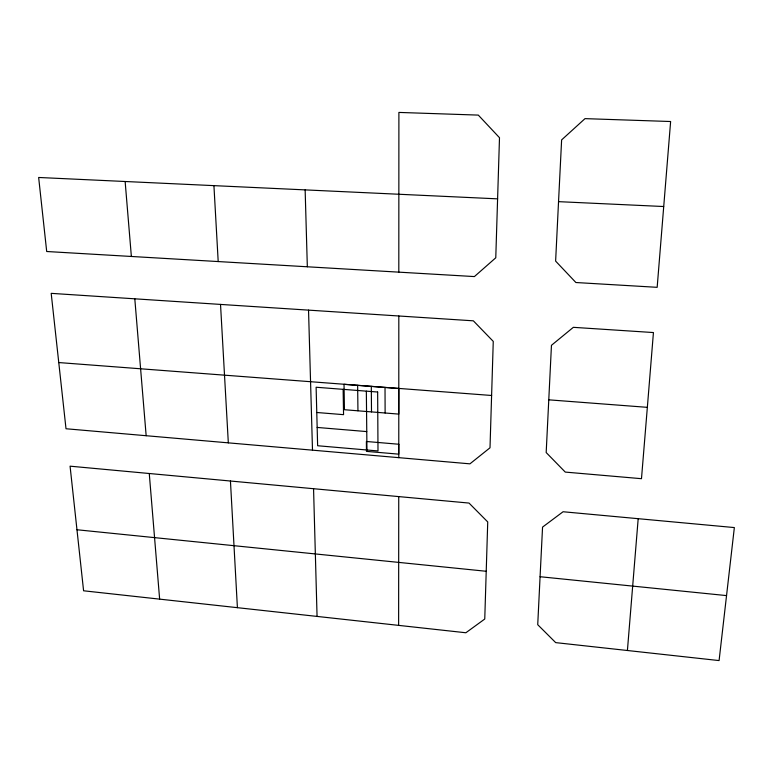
<?xml version="1.0" encoding="UTF-8"?>
<svg xmlns="http://www.w3.org/2000/svg" width="773" height="773" viewBox="0 0 773 773"><rect width="100%" height="100%" fill="white"/><g stroke="black" fill="none" stroke-linecap="round" stroke-linejoin="round"><path stroke-width="1.16" d="M398.781 457.674L398.82 316.002M398.81 272.173L398.897 112.423L478.303 115.1L499.493 137.7L495.773 257.796L474.4 276.579L46.699 251.505L38.65 177.471L497.628 198.854M398.626 625.367L398.742 496.595L70.072 466.177L83.59 590.785L465.868 632.758L484.758 619.028L487.734 521.939L469.018 503.068L398.742 496.595M540.076 576.726L537.728 624.7L555.7 642.624L719.083 660.577L734.35 527.572L563.082 511.745L542.559 527.099L540.076 576.726L726.543 595.596M558.541 201.656L555.623 261.1L575.895 282.522L657.166 287.324L670.626 121.516L585.006 118.636L561.623 139.894L558.541 201.656L663.688 206.526M647.349 407.342L653.436 332.554L573.353 327.327L551.458 345.309L546.182 452.543L565.276 472.09L641.484 478.69L647.349 407.342L548.801 399.834M627.415 650.48L638.189 518.673M220.527 304.417L473.356 320.824L493.261 341.386L490.005 447.799L469.936 463.839L66.005 428.754L51.192 293.354L220.527 304.417L228.325 442.861M58.738 362.556L491.628 395.486M316.766 412.492L343.56 414.666L343.135 389.341M317.152 427.44L366.76 431.585M76.962 529.756L486.246 571.276M125.139 181.549L131.362 256.443M159.634 599.104L149.266 473.511M134.802 298.813L146.155 435.721M213.928 185.675L218.199 261.564M230.441 481.019L237.408 607.675M305.142 189.916L307.335 266.772M317.065 616.439L313.558 488.71M308.533 310.108L312.495 450.176M357.638 385.36L357.947 410.811M366.344 391.148L366.953 449.992M371.301 386.403L371.504 411.903M385.022 387.466L385.118 413.004M398.762 444.243L398.752 454.157L366.479 451.374L366.383 441.489L398.762 444.243M398.8 388.519L398.781 414.106L344.449 409.719L344.024 384.307L398.8 388.519M377.649 392.027L316.118 387.244L317.635 445.741L377.997 450.949L377.649 392.027"/></g></svg>
